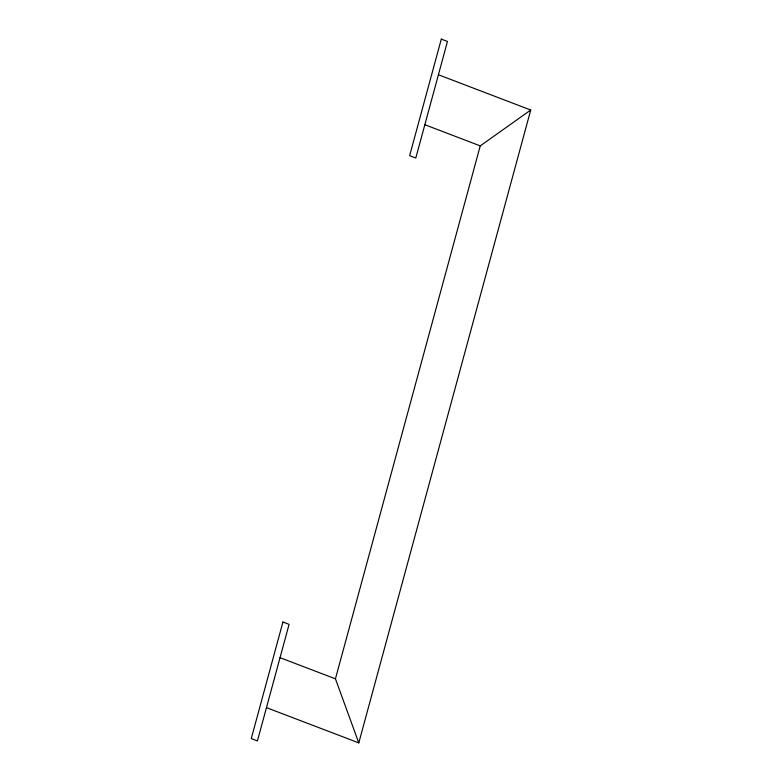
<?xml version="1.0" encoding="UTF-8"?>
<svg xmlns="http://www.w3.org/2000/svg" width="782" height="782" viewBox="0 0 782 782"><rect width="100%" height="100%" fill="white"/><g stroke="black" fill="none" stroke-linecap="round" stroke-linejoin="round"><path stroke-width="1.17" d="M266.467 707.632L358.791 742.9L335.439 678.835L480.236 145.882L530.734 110.027L438.419 74.759M358.791 742.9L530.734 110.027M424.841 124.719L480.236 145.882M280.044 657.672L335.439 678.835M282.937 622.013L251.266 738.589L257.415 740.945L289.096 624.359L282.937 622.013M441.312 39.1L409.631 155.686L415.789 158.032L447.46 41.456L441.312 39.1"/></g></svg>
